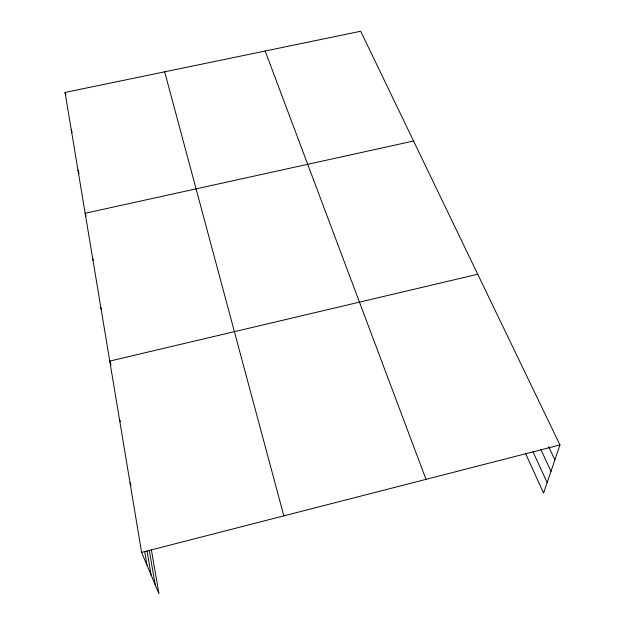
<?xml version="1.0" encoding="UTF-8"?>
<svg xmlns="http://www.w3.org/2000/svg" width="625" height="625" viewBox="0 0 625 625"><rect width="100%" height="100%" fill="white"/><g stroke="black" fill="none" stroke-linecap="round" stroke-linejoin="round"><path stroke-width="0.94" d="M151.352 549.734L158.977 593.75L141.609 552.398L65.047 92.445L360.688 31.25L559.953 444.945L543.57 493.125L525.484 453.297M141.609 552.398L559.953 444.945M477.727 274.234L109.766 361.078L111.039 364.734M413.562 141.016L85.156 213.266L86.047 216.055M548.672 446.766L554.875 459.883M540.766 449.328L551 471.273M532.969 451.727L547.156 482.57M130 482.664L131.016 485.281M265.156 51.023L426.008 479.352M119.43 419.156L120.391 421.773M100.891 307.766L101.492 309.555M92.711 258.656L93.312 260.484M77.953 169.969L79.062 173.531M71.266 129.805L72.086 132.5M65.047 92.445L65.859 95.156M164.664 71.828L283.836 515.867M149.273 550.328L155.188 584.719M147.055 551.18L151.117 575.031M144.758 551.906L147.008 565.25"/></g></svg>
